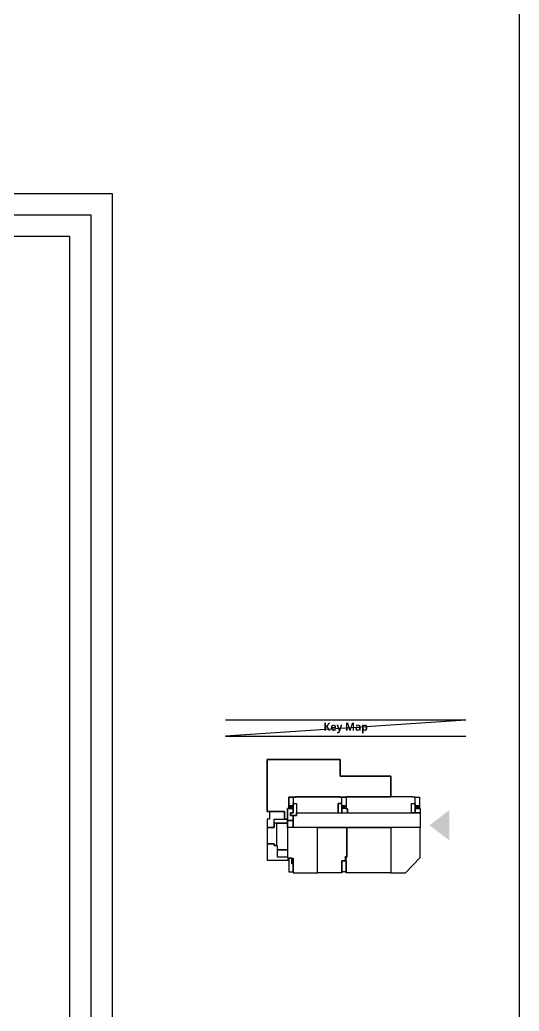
# Model space of a CAD drawing. Header units: millimetres. Extents: x 0 to 190005487, y 0 to 455456909.
# Drawn here: x 97941 to 126000, y 31845 to 87600 of the extents above; entities that cross this region are included whole.
import ezdxf
from ezdxf.enums import TextEntityAlignment as Align

# ---------------------------------------------------------------- set-up
doc = ezdxf.new("R2010")
doc.units = ezdxf.units.MM
doc.header["$LTSCALE"] = 150
doc.header["$MEASUREMENT"] = 0
doc.layers.get('0').update_dxf_attribs({"linetype": 'CONTINUOUS'})
for name, color, linetype in [('A-ANNO-GRA1', 7, 'CONTINUOUS'), ('A-ANNO-KEY', 7, 'CONTINUOUS'), ('A-ANNO-NOTE', 7, 'CONTINUOUS'), ('A-FLOR-ROOF', 3, 'CONTINUOUS')]:
    doc.layers.add(name, color=color, linetype=linetype)
doc.layers.add('Defpoint', color=161, linetype='CONTINUOUS', plot=False)
doc.styles.add('SH_대대리576', font='NanumGothicBold.ttf')

# ---------------------------------------------------------------- blocks, each defined once
blk = doc.blocks.new('G$C28DF506D')
blk.add_lwpolyline([(0, 3255), (0, 1425), (2340, 1425), (2340, 1725), (2265, 1725), (2265, 1740), (1155, 1740), (1155, 3030), (1095, 3030), (1095, 3060), (765, 3060), (765, 3255)], close=True)
at = {"layer": 'A-ANNO-KEY'}
for p, q in [((2902, 7538), (2423, 7223)), ((2423, 7538), (2902, 7223)), ((8377, 7538), (8857, 7223)), ((8857, 7538), (8377, 7223)), ((16627, 7223), (17108, 7538)), ((16627, 7538), (17108, 7223)), ((2760, 1012), (2902, 1642)), ((2760, 1642), (2902, 1012)), ((8745, 1327), (8884, 1770)), ((8884, 1327), (8745, 1770))]:
    blk.add_line(p, q, dxfattribs=at)
for points in [[(13890, 10845), (8190, 10845), (8190, 12720), (7290, 12720), (0, 12720), (0, 6900), (195, 6900), (270, 6900), (1950, 6900), (1950, 6015), (2265, 6015), (2265, 7223), (2423, 7223), (2423, 7538), (2423, 8505), (2902, 8505), (3165, 8505), (3165, 8550), (8115, 8550), (8115, 8505), (8377, 8505), (8865, 8505), (8865, 8550), (13890, 8550)], [(8190, 12720), (7290, 12720), (0, 12720), (0, 6900), (195, 6900), (270, 6900), (1950, 6900), (1950, 6015), (2265, 6015), (2265, 7223), (2423, 7223), (2423, 8505), (3165, 8505), (3165, 8550), (8115, 8550), (8115, 8505), (8865, 8505), (8865, 8550), (13890, 8550), (13890, 10845), (8190, 10845)], [(2423, 8505), (2902, 8505), (2902, 7538), (2423, 7538)], [(2902, 8505), (2902, 7788), (3300, 7788), (3300, 6750), (7980, 6750), (7980, 7788), (8377, 7788), (8377, 8505), (8115, 8505), (8115, 8550), (3165, 8550), (3165, 8505)], [(8377, 8505), (8857, 8505), (8857, 7538), (8377, 7538)], [(8865, 8550), (8865, 8505), (8857, 8505), (8857, 7204), (9015, 7204), (9015, 6750), (16230, 6750), (16230, 7788), (16627, 7788), (16627, 8505), (16365, 8505), (16365, 8550)], [(16627, 8505), (17108, 8505), (17108, 7538), (16627, 7538)], [(0, 6015), (0, 5100), (765, 5100), (765, 6015), (1950, 6015), (1950, 6900), (270, 6900), (270, 6015)], [(2265, 7223), (2902, 7223), (2902, 6722), (2635, 6722), (2635, 6434), (2902, 6434), (2902, 5864), (2265, 5864)], [(2902, 7223), (2423, 7223), (2423, 7538), (2902, 7538)], [(2635, 6434), (2635, 6722), (2902, 6722), (2902, 7788), (3300, 7788), (3300, 6750), (3300, 6750), (3300, 6434), (2902, 6434), (2902, 6434)], [(2902, 5070), (2902, 6434), (3300, 6434), (3300, 6750), (7980, 6750), (7980, 6754), (9015, 6754), (9015, 6750), (16230, 6750), (16230, 6754), (17190, 6754), (17190, 5070)], [(7980, 6754), (8377, 6754), (8377, 7788), (7980, 7788)], [(8377, 7538), (8857, 7538), (8857, 7223), (8377, 7223)], [(8377, 7223), (8377, 6754), (9015, 6754), (9015, 7204), (8857, 7204), (8857, 7223)], [(16627, 6754), (16230, 6754), (16230, 7788), (16627, 7788)], [(16627, 7538), (17108, 7538), (17108, 7223), (16627, 7223)], [(16627, 7223), (17190, 7223), (17190, 6754), (16627, 6754)], [(0, 5100), (0, 3255), (765, 3255), (765, 3060), (1095, 3060), (1095, 5580), (765, 5580), (765, 5100), (0, 5100)], [(765, 6015), (2265, 6015), (2265, 5580), (765, 5580)], [(1155, 2580), (1155, 3030), (1095, 3030), (1095, 5580), (2265, 5580), (2265, 2580)], [(2265, 5864), (2902, 5864), (2902, 5070), (2265, 5070)], [(2265, 1740), (2265, 1725), (2340, 1725), (2340, 1642), (2902, 1642), (2902, 0), (5640, 0), (5640, 5070), (2265, 5070)], [(2265, 1740), (2265, 1725), (2340, 1725), (2340, 1642), (2902, 1642), (2902, 0), (5640, 0), (5640, 5070), (2265, 5070)], [(8745, 1770), (8745, 1327), (8377, 1327), (8377, 0), (5640, 0), (5640, 5070), (8940, 5070), (8940, 1770), (8745, 1770)], [(8940, 1725), (8940, 5070), (13890, 5070), (13890, 0), (8857, 0), (8857, 1327), (8884, 1327), (8884, 1725), (8940, 1725)], [(13890, 5070), (13890, 0), (15540, 0), (17190, 1725), (17190, 5070)], [(1155, 2580), (2265, 2580), (2265, 1740), (1155, 1740), (1155, 2580)], [(2760, 1642), (2423, 1642), (2423, 82), (2902, 82), (2902, 1012), (2760, 1012)], [(8857, 82), (8377, 82), (8377, 1327), (8857, 1327)], [(8745, 1327), (8884, 1327), (8884, 1725), (8940, 1725), (8940, 1770), (8745, 1770)]]:
    blk.add_lwpolyline(points, close=True, dxfattribs=at)
blk.add_lwpolyline([(8865, 8505), (8115, 8505), (8115, 8550), (3165, 8550), (3165, 8505), (2423, 8505), (2423, 7223), (2265, 7223), (2265, 6015), (1950, 6015), (1950, 6900), (270, 6900), (270, 6900), (195, 6900), (0, 6900), (0, 12720), (7290, 12720), (7290, 12720), (8190, 12720), (8190, 10845), (8190, 10845), (8190, 10845), (13890, 10845), (13890, 8550), (8865, 8550)], dxfattribs=at)

msp = doc.modelspace()

# ---------------------------------------------------------------- linework, layer by layer
at = {"layer": 'A-ANNO-GRA1'}
for p, q in [((123000, 48215.3), (109500, 48215.3)), ((109500, 47315.3), (123000, 47315.3))]:
    msp.add_line(p, q, dxfattribs=at)
at = {"layer": 'A-FLOR-ROOF'}
msp.add_solid([(120960.3, 42300), (122070.8, 43152.2), (122070.8, 41447.8), (122070.8, 43152.2)], dxfattribs=at)
at = {"layer": 'Defpoint'}
msp.add_line((123000, 48215.3), (109500, 47315.3), dxfattribs=at)
for points in [[(0, 89100), (126000, 89100), (126000, 0), (0, 0)], [(12104.9, 77823.3), (103129.1, 77823.3), (103129.1, 12005.9), (12104.9, 12005.9)], [(13304.9, 76623.3), (101929.1, 76623.3), (101929.1, 13205.9), (13304.9, 13205.9)], [(14504.9, 75423.3), (100729.1, 75423.3), (100729.1, 14405.9), (14504.9, 14405.9)]]:
    msp.add_lwpolyline(points, close=True, dxfattribs=at)

# ---------------------------------------------------------------- block references
at = {"xscale": 0.5, "yscale": 0.5, "zscale": 0.5}
msp.add_blockref('G$C28DF506D', (111841.9, 39632.1), dxfattribs=at)

# ---------------------------------------------------------------- texts
at = {"layer": 'A-ANNO-NOTE', "style": 'SH_대대리576'}
msp.add_text('Key Map', height=450, dxfattribs=at).set_placement((116250, 47765.3), align=Align.MIDDLE)

doc.saveas('drawing.dxf')
